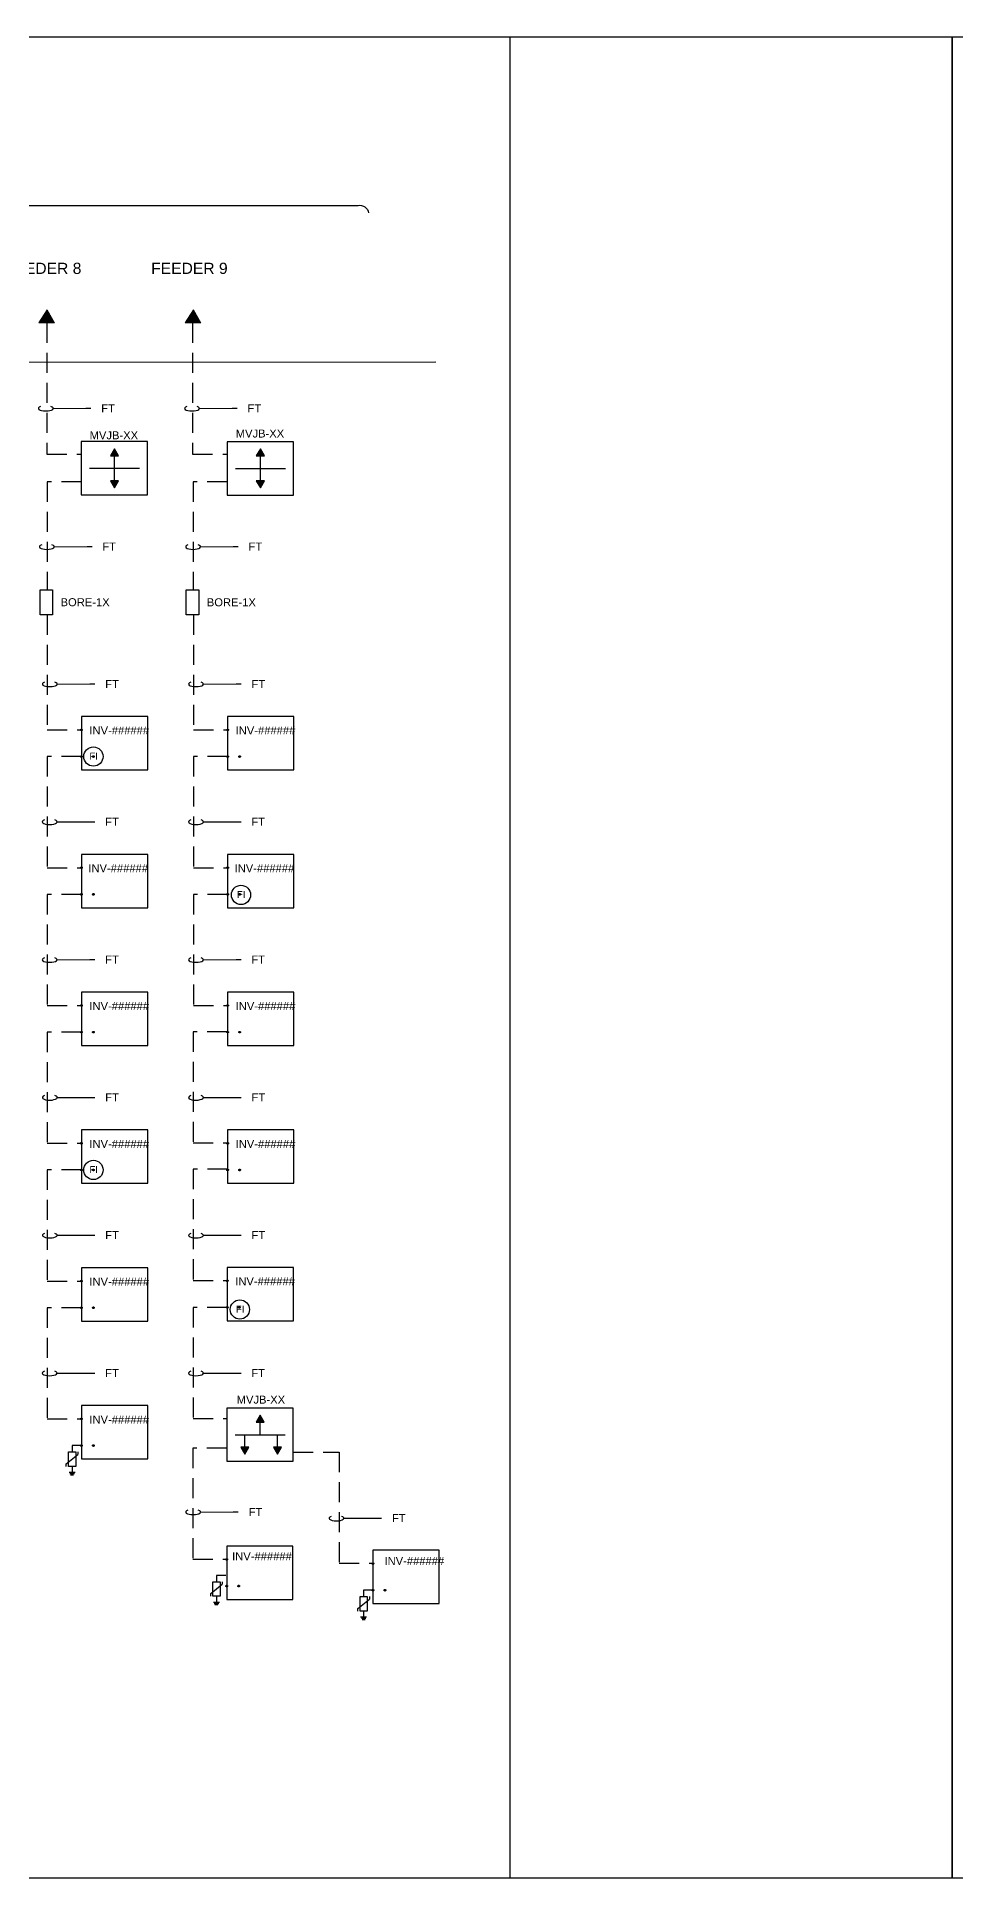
# Model space of a CAD drawing. Header units: feet. Extents: x -17.9 to 68.3, y -75.5 to 2.6.
# Drawn here: x 29.97 to 41.44, y -35.69 to -12.68 of the extents above; entities that cross this region are included whole.
import ezdxf
from ezdxf import colors
from ezdxf.entities.mleader import LeaderData, LeaderLine
from ezdxf.math import Vec2, Vec3

# ---------------------------------------------------------------- set-up
doc = ezdxf.new("R2010")
doc.units = ezdxf.units.FT
doc.header["$MEASUREMENT"] = 0
for name, pattern in [('DASHED2', [0.375, 0.25, -0.125]), ('HIDDEN', [0.375, 0.25, -0.125]), ('PHANTOM2', [1.25, 0.625, -0.125, 0.125, -0.125, 0.125, -0.125])]:
    doc.linetypes.add(name, pattern=pattern)
for name, color, linetype in [('E-1LIN', 4, 'Continuous'), ('E-1LIN-EQPM-ENCL', 7, 'PHANTOM2'), ('G-ANNO-TEXT', 1, 'Continuous'), ('G-ANNO-TEXT-BOUNDARY', 253, 'Continuous'), ('PV-MV-EQUIP', 162, 'Continuous'), ('PV-UG-MV-CABLE', 5, 'HIDDEN')]:
    doc.layers.add(name, color=color, linetype=linetype)
doc.layers.add('PV-PCS BOUNDARY', color=224, linetype='DASHED2', lineweight=0)
doc.styles.add('NEI-A', font='arial.ttf')

# ---------------------------------------------------------------- blocks, each defined once
blk = doc.blocks.new('*U45')
at = {"linetype": 'Continuous'}
blk.add_lwpolyline([(0.828, 0.167), (0, 0.167), (0, -0.5), (0.828, -0.5)], close=True, dxfattribs=at)
at = {"layer": 'Defpoints', "linetype": 'DASHED2'}
for centre in [(0, 0), (0, -0.333), (0.15, -0.333)]:
    blk.add_circle(centre, 0.01, dxfattribs=at)
blk = doc.blocks.new('FAULT INDICATOR')
at = {"layer": 'E-1LIN'}
blk.add_circle((0, 0), 0.141, dxfattribs=at)
at = {"layer": 'E-1LIN', "insert": (-0.058, 0.056), "char_height": 0.1, "attachment_point": 1, "style": 'NEI-A'}
blk.add_mtext_dynamic_manual_height_columns('FI', width=0.49016, gutter_width=0.547, heights=[0], dxfattribs=at)
blk = doc.blocks.new('A$Cc326a1cc')
for p, q in [((-0.486, 0.026), (-0.486, -0.024)), ((-0.466, 0.037), (-0.466, -0.037)), ((-0.444, 0.049), (-0.444, -0.049)), ((-0.346, 0), (-0.444, 0))]:
    blk.add_line(p, q)
for points in [[(-0.346, 0.096), (-0.304, 0.096)], [(-0.304, 0.096), (-0.147, -0.096)], [(0, 0), (-0.106, 0)], [(-0.106, -0.096), (-0.147, -0.096)]]:
    blk.add_lwpolyline(points)
blk.add_lwpolyline([(-0.106, 0.06), (-0.106, -0.06), (-0.346, -0.06), (-0.346, 0.06)], close=True)
blk = doc.blocks.new('*U51')
h = blk.add_hatch(color=256)
h.dxf.hatch_style = 1
h.paths.add_polyline_path([(0.299, 0.175), (0.262, 0.113), (0.335, 0.113)])
h = blk.add_hatch(color=256)
h.dxf.hatch_style = 1
h.paths.add_polyline_path([(0.299, -0.175), (0.335, -0.113), (0.262, -0.113)])
for points in [[(0.262, 0.113), (0.335, 0.113), (0.299, 0.175)], [(0.335, -0.113), (0.262, -0.113), (0.299, -0.175)]]:
    blk.add_lwpolyline(points, close=True)
for points in [[(0.074, 0), (0.524, 0)], [(0.299, -0.113), (0.299, 0.113)]]:
    blk.add_lwpolyline(points)
at = {"layer": 'PV-MV-EQUIP', "linetype": 'Continuous'}
blk.add_lwpolyline([(0, -0.24), (0.597, -0.24), (0.597, 0.24), (0, 0.24)], close=True, dxfattribs=at)
blk = doc.blocks.new('ARROW')
h = blk.add_hatch()
h.set_pattern_fill('ANSI31', color=256)
h.paths.add_polyline_path([(0, 0), (-0.074, -0.114), (0.066, -0.114)])
h = blk.add_hatch(color=256)
h.dxf.hatch_style = 1
h.paths.add_polyline_path([(0, 0), (-0.074, -0.114), (0.066, -0.114)])
blk.add_lwpolyline([(0, 0), (-0.074, -0.114), (0.066, -0.114), (0, 0)], close=True)
blk = doc.blocks.new('*U46')
at = {"linetype": 'Continuous'}
blk.add_lwpolyline([(0.828, 0.167), (0, 0.167), (0, -0.5), (0.828, -0.5)], close=True, dxfattribs=at)
at = {"layer": 'Defpoints', "linetype": 'DASHED2'}
for centre in [(0, 0), (0, -0.333), (0.15, -0.333)]:
    blk.add_circle(centre, 0.01, dxfattribs=at)
blk = doc.blocks.new('*U47')
at = {"linetype": 'Continuous'}
blk.add_lwpolyline([(0.828, 0.167), (0, 0.167), (0, -0.5), (0.828, -0.5)], close=True, dxfattribs=at)
at = {"layer": 'Defpoints', "linetype": 'DASHED2'}
for centre in [(0, 0), (0, -0.333), (0.15, -0.333)]:
    blk.add_circle(centre, 0.01, dxfattribs=at)
blk = doc.blocks.new('*U48')
at = {"linetype": 'Continuous'}
blk.add_lwpolyline([(0.828, 0.167), (0, 0.167), (0, -0.5), (0.828, -0.5)], close=True, dxfattribs=at)
at = {"layer": 'Defpoints', "linetype": 'DASHED2'}
for centre in [(0, 0), (0, -0.333), (0.15, -0.333)]:
    blk.add_circle(centre, 0.01, dxfattribs=at)
blk = doc.blocks.new('3 WAY MV JB')
h = blk.add_hatch(color=256)
h.dxf.hatch_style = 1
h.paths.add_polyline_path([(0.32, -0.07), (0.282, -0.137), (0.359, -0.137)])
h = blk.add_hatch(color=256)
h.dxf.hatch_style = 1
h.paths.add_polyline_path([(0.173, -0.445), (0.211, -0.378), (0.134, -0.378)])
h = blk.add_hatch(color=256)
h.dxf.hatch_style = 1
h.paths.add_polyline_path([(0.488, -0.445), (0.526, -0.378), (0.449, -0.378)])
for points in [[(0.282, -0.137), (0.359, -0.137), (0.32, -0.07)], [(0.211, -0.378), (0.134, -0.378), (0.173, -0.445)], [(0.526, -0.378), (0.449, -0.378), (0.488, -0.445)]]:
    blk.add_lwpolyline(points, close=True)
for points in [[(0.32, -0.258), (0.32, -0.137)], [(0.079, -0.258), (0.562, -0.258)], [(0.173, -0.378), (0.173, -0.258)], [(0.488, -0.378), (0.488, -0.258)]]:
    blk.add_lwpolyline(points)
at = {"layer": 'PV-MV-EQUIP', "linetype": 'Continuous'}
blk.add_lwpolyline([(0, -0.515), (0.641, -0.515), (0.641, 0), (0, 0)], close=True, dxfattribs=at)
blk = doc.blocks.new('Equipment Callout Arrowhead .75')
at = {"color": 0}
blk.add_ellipse((-0.25, 0), major_axis=(0.743, 0), ratio=0.350959, start_param=-0.80282, end_param=3.944413, dxfattribs=at)

msp = doc.modelspace()

# ---------------------------------------------------------------- linework, layer by layer
at = {"layer": 'Defpoints', "color": 5}
msp.add_line((35.875, -12.676), (35.875, -35.686), dxfattribs=at)
for points in [[(14.495, -12.676), (41.404, -12.676), (41.404, -35.686), (14.495, -35.686)], [(41.404, -12.676), (68.314, -12.676), (68.314, -35.686), (41.404, -35.686)]]:
    msp.add_lwpolyline(points, close=True, dxfattribs=at)
at = {"layer": 'E-1LIN'}
for points in [[(30.523, -30.28), (30.407, -30.28)], [(32.328, -31.903), (32.212, -31.903)], [(34.164, -32.089), (34.049, -32.089)]]:
    msp.add_lwpolyline(points, dxfattribs=at)
at = {"layer": 'G-ANNO-TEXT', "flags": 128}
msp.add_lwpolyline([(16.628, -14.876, -0.463783), (16.715, -14.783), (25.201, -14.783, 0.298343), (25.327, -14.69, 0.298343), (25.453, -14.783), (33.979, -14.783, -0.4246), (34.112, -14.876)], format="xyb", dxfattribs=at)
at = {"layer": 'G-ANNO-TEXT-BOUNDARY', "flags": 128}
msp.add_lwpolyline([(34.953, -16.741), (15.701, -16.749)], dxfattribs=at)
at = {"layer": 'PV-MV-EQUIP', "linetype": 'Continuous'}
for points in [[(30.163, -19.585), (30.163, -19.898), (30.006, -19.898), (30.006, -19.585)], [(31.99, -19.586), (31.99, -19.899), (31.833, -19.899), (31.833, -19.586)]]:
    msp.add_lwpolyline(points, close=True, dxfattribs=at)
at = {"layer": 'PV-UG-MV-CABLE'}
for points in [[(30.09, -16.248), (30.09, -17.891), (30.523, -17.891)], [(31.913, -16.249), (31.913, -17.892), (32.346, -17.892)], [(30.523, -18.235), (30.096, -18.235), (30.096, -19.585)], [(32.346, -18.235), (31.919, -18.235), (31.919, -19.586)], [(30.097, -19.898), (30.097, -21.337), (30.523, -21.337)], [(31.924, -19.899), (31.924, -21.337), (32.35, -21.337)], [(30.523, -21.67), (30.096, -21.67), (30.096, -23.059), (30.523, -23.059)], [(32.35, -21.67), (31.923, -21.67), (31.923, -23.059), (32.35, -23.059)], [(30.523, -23.392), (30.096, -23.392), (30.096, -24.781), (30.523, -24.781)], [(32.35, -23.392), (31.923, -23.392), (31.923, -24.781), (32.35, -24.781)], [(30.523, -25.114), (30.096, -25.114), (30.096, -26.503), (30.523, -26.503)], [(32.345, -25.11), (31.918, -25.11), (31.918, -26.499), (32.345, -26.499)], [(30.523, -26.836), (30.096, -26.836), (30.096, -28.225), (30.523, -28.225)], [(32.348, -26.828), (31.921, -26.828), (31.921, -28.217), (32.348, -28.217)], [(30.523, -28.558), (30.096, -28.558), (30.096, -29.947), (30.523, -29.947)], [(32.345, -28.554), (31.918, -28.554), (31.918, -29.943), (32.345, -29.943)], [(32.342, -30.311), (31.915, -30.311), (31.915, -31.7), (32.342, -31.7)], [(33.17, -30.363), (33.743, -30.363), (33.743, -31.752), (34.17, -31.752)]]:
    msp.add_lwpolyline(points, dxfattribs=at)

# ---------------------------------------------------------------- block references
for name, p, xscale, yscale, zscale in [('*U51', (30.522, -18.068), 1.387623779437333, 1.387623779437333, 1.387623779437333), ('*U51', (32.345, -18.069), 1.387623779437333, 1.387623779437333, 1.387623779437333), ('FAULT INDICATOR', (30.673, -21.67), 0.8542186844683534, 0.8542186844683534, 0.8542186844683534), ('FAULT INDICATOR', (32.517, -23.399), 0.8542186844683534, 0.8542186844683534, 0.8542186844683534), ('FAULT INDICATOR', (30.673, -26.836), 0.8542186844683534, 0.8542186844683534, 0.8542186844683534), ('FAULT INDICATOR', (32.503, -28.58), 0.8542186844683534, 0.8542186844683534, 0.8542186844683534), ('3 WAY MV JB', (32.342, -29.811), 1.29288198113958, 1.29288198113958, 1.29288198113958)]:
    msp.add_blockref(name, p, dxfattribs=dict(xscale=xscale, yscale=yscale, zscale=zscale))
at = {"layer": 'E-1LIN', "xscale": 0.7534336403886895, "yscale": 0.7534336403886895, "zscale": 0.7534336403886895, "rotation": 90}
for p in [(30.407, -30.28), (32.211, -31.902), (34.049, -32.088)]:
    msp.add_blockref('A$Cc326a1cc', p, dxfattribs=at)
at = {"layer": 'E-1LIN-EQPM-ENCL'}
for name, p in [('*U45', (30.523, -21.337)), ('*U45', (32.35, -21.337)), ('*U45', (30.523, -23.059)), ('*U45', (32.35, -23.059)), ('*U45', (30.523, -24.781)), ('*U45', (32.35, -24.781)), ('*U45', (30.523, -26.503)), ('*U45', (32.35, -26.503)), ('*U45', (30.523, -28.225)), ('*U46', (32.345, -28.221)), ('*U45', (30.523, -29.947)), ('*U47', (32.338, -31.703)), ('*U48', (34.165, -31.755))]:
    msp.add_blockref(name, p, dxfattribs=at)
at = {"layer": 'PV-PCS BOUNDARY', "xscale": 1.39854621569094, "yscale": 1.39854621569094, "zscale": 1.39854621569094}
for p in [(30.096, -16.089), (31.923, -16.089)]:
    msp.add_blockref('ARROW', p, dxfattribs=at)

# ---------------------------------------------------------------- texts
at = {"layer": 'G-ANNO-TEXT', "style": 'NEI-A'}
for s, width, gutter_width, heights, insert, char_height, attachment_point in [('FEEDER 8', 1.28003, 0.765, [0], (30.523, -15.57), 0.1399, 6), ('FEEDER 9', 1.23123, 0.765, [0], (32.35, -15.57), 0.1399, 6), ('MVJB-XX', 0.64995, 0.587, [0], (30.626, -17.656), 0.1, 4), ('MVJB-XX', 0.64995, 0.587, [0], (32.451, -17.634), 0.1, 4), ('BORE-1X', 0.64995, 0.587, [0], (30.263, -19.742), 0.1, 4), ('BORE-1X', 0.64995, 0.587, [0], (32.09, -19.743), 0.1, 4), ('INV-######', 0.4444, 0.467, [0.145], (30.623, -21.344), 0.1, 4), ('INV-######', 0.4444, 0.467, [0.145], (32.45, -21.344), 0.1, 4), ('INV-######', 0.4444, 0.467, [0.145], (30.61, -23.065), 0.1, 4), ('INV-######', 0.4444, 0.467, [0.145], (32.437, -23.065), 0.1, 4), ('INV-######', 0.4444, 0.467, [0.145], (30.623, -24.788), 0.1, 4), ('INV-######', 0.4444, 0.467, [0.145], (32.45, -24.788), 0.1, 4), ('INV-######', 0.4444, 0.467, [0.145], (30.623, -26.51), 0.1, 4), ('INV-######', 0.4444, 0.467, [0.145], (32.45, -26.51), 0.1, 4), ('INV-######', 0.4444, 0.467, [0.145], (30.623, -28.232), 0.1, 4), ('INV-######', 0.4444, 0.467, [0.145], (32.445, -28.228), 0.1, 4), ('MVJB-XX', 0.64995, 0.587, [0], (32.463, -29.707), 0.1, 4), ('INV-######', 0.4444, 0.467, [0.145], (30.623, -29.955), 0.1, 4), ('INV-######', 0.4444, 0.467, [0.145], (32.406, -31.665), 0.1, 4), ('INV-######', 0.4444, 0.467, [0.145], (34.31, -31.722), 0.1, 4)]:
    msp.add_mtext_dynamic_manual_height_columns(s, width=width, gutter_width=gutter_width, heights=heights, dxfattribs=dict(at, insert=insert, char_height=char_height, attachment_point=attachment_point))

# ---------------------------------------------------------------- leaders
at = {"layer": 'G-ANNO-TEXT'}
ml = msp.add_multileader_mtext('Standard', dxfattribs=at)
ml.set_content(' FT', color=256, style='NEI-A')
ml.set_leader_properties()
ml.set_arrow_properties(name='Equipment Callout Arrowhead .75')
ml.build(insert=Vec2(0, 0))
ml.multileader.update_dxf_attribs({"dogleg_length": 0.0625, "arrow_head_size": 0.125})
ctx = ml.context
ctx.base_point, ctx.char_height, ctx.arrow_head_size, ctx.landing_gap_size, ctx.plane_origin = Vec3(30.642, -17.318), 0.1, 0.125, 0.09, Vec3(30.044, -18.617)
notes = []
notes.append((ctx, [(0, (1, 1, 0), (30.58, -17.318), (1, 0), 0.0625, [(0, [(30.047, -17.319)], 0, [])])]))
ctx.mtext.insert, ctx.mtext.width, ctx.mtext.flow_direction = Vec3(30.732, -17.268), 1, 5
ml = msp.add_multileader_mtext('Standard', dxfattribs=at)
ml.set_content(' FT', color=256, style='NEI-A')
ml.set_leader_properties()
ml.set_arrow_properties(name='Equipment Callout Arrowhead .75')
ml.build(insert=Vec2(0, 0))
ml.multileader.update_dxf_attribs({"dogleg_length": 0.0625, "arrow_head_size": 0.125})
ctx = ml.context
ctx.base_point, ctx.char_height, ctx.arrow_head_size, ctx.landing_gap_size, ctx.plane_origin = Vec3(32.469, -17.318), 0.1, 0.125, 0.09, Vec3(31.871, -18.617)
notes.append((ctx, [(0, (1, 1, 0), (32.407, -17.318), (1, 0), 0.0625, [(0, [(31.874, -17.319)], 0, [])])]))
ctx.mtext.insert, ctx.mtext.width, ctx.mtext.flow_direction = Vec3(32.559, -17.268), 1, 5
ml = msp.add_multileader_mtext('Standard', dxfattribs=at)
ml.set_content(' FT', color=256, style='NEI-A')
ml.set_leader_properties()
ml.set_arrow_properties(name='Equipment Callout Arrowhead .75')
ml.build(insert=Vec2(0, 0))
ml.multileader.update_dxf_attribs({"dogleg_length": 0.0625, "arrow_head_size": 0.125})
ctx = ml.context
ctx.base_point, ctx.char_height, ctx.arrow_head_size, ctx.landing_gap_size, ctx.plane_origin = Vec3(30.655, -19.046), 0.1, 0.125, 0.09, Vec3(30.056, -20.345)
notes.append((ctx, [(0, (1, 1, 0), (30.593, -19.046), (1, 0), 0.0625, [(0, [(30.06, -19.048)], 0, [])])]))
ctx.mtext.insert, ctx.mtext.width, ctx.mtext.flow_direction = Vec3(30.745, -18.996), 1, 5
ml = msp.add_multileader_mtext('Standard', dxfattribs=at)
ml.set_content(' FT', color=256, style='NEI-A')
ml.set_leader_properties()
ml.set_arrow_properties(name='Equipment Callout Arrowhead .75')
ml.build(insert=Vec2(0, 0))
ml.multileader.update_dxf_attribs({"dogleg_length": 0.0625, "arrow_head_size": 0.125})
ctx = ml.context
ctx.base_point, ctx.char_height, ctx.arrow_head_size, ctx.landing_gap_size, ctx.plane_origin = Vec3(32.482, -19.046), 0.1, 0.125, 0.09, Vec3(31.884, -20.345)
notes.append((ctx, [(0, (1, 1, 0), (32.42, -19.046), (1, 0), 0.0625, [(0, [(31.887, -19.048)], 0, [])])]))
ctx.mtext.insert, ctx.mtext.width, ctx.mtext.flow_direction = Vec3(32.572, -18.996), 1, 5
ml = msp.add_multileader_mtext('Standard', dxfattribs=at)
ml.set_content(' FT', color=256, style='NEI-A')
ml.set_leader_properties()
ml.set_arrow_properties(name='Equipment Callout Arrowhead .75')
ml.build(insert=Vec2(0, 0))
ml.multileader.update_dxf_attribs({"dogleg_length": 0.0625, "arrow_head_size": 0.125})
ctx = ml.context
ctx.base_point, ctx.char_height, ctx.arrow_head_size, ctx.landing_gap_size, ctx.plane_origin = Vec3(30.692, -20.763), 0.1, 0.125, 0.09, Vec3(30.093, -22.062)
notes.append((ctx, [(0, (1, 1, 0), (30.63, -20.763), (1, 0), 0.0625, [(0, [(30.097, -20.764)], 0, [])])]))
ctx.mtext.insert, ctx.mtext.width, ctx.mtext.flow_direction = Vec3(30.782, -20.713), 1, 5
ml = msp.add_multileader_mtext('Standard', dxfattribs=at)
ml.set_content(' FT', color=256, style='NEI-A')
ml.set_leader_properties()
ml.set_arrow_properties(name='Equipment Callout Arrowhead .75')
ml.build(insert=Vec2(0, 0))
ml.multileader.update_dxf_attribs({"dogleg_length": 0.0625, "arrow_head_size": 0.125})
ctx = ml.context
ctx.base_point, ctx.char_height, ctx.arrow_head_size, ctx.landing_gap_size, ctx.plane_origin = Vec3(32.519, -20.763), 0.1, 0.125, 0.09, Vec3(31.92, -22.062)
notes.append((ctx, [(0, (1, 1, 0), (32.457, -20.763), (1, 0), 0.0625, [(0, [(31.924, -20.764)], 0, [])])]))
ctx.mtext.insert, ctx.mtext.width, ctx.mtext.flow_direction = Vec3(32.609, -20.713), 1, 5
ml = msp.add_multileader_mtext('Standard', dxfattribs=at)
ml.set_content(' FT', color=256, style='NEI-A')
ml.set_leader_properties()
ml.set_arrow_properties(name='Equipment Callout Arrowhead .75')
ml.build(insert=Vec2(0, 0))
ml.multileader.update_dxf_attribs({"dogleg_length": 0.0625, "arrow_head_size": 0.125})
ctx = ml.context
ctx.base_point, ctx.char_height, ctx.arrow_head_size, ctx.landing_gap_size, ctx.plane_origin = Vec3(30.691, -22.485), 0.1, 0.125, 0.09, Vec3(30.092, -23.784)
notes.append((ctx, [(0, (1, 1, 0), (30.629, -22.485), (1, 0), 0.0625, [(0, [(30.096, -22.486)], 0, [])])]))
ctx.mtext.insert, ctx.mtext.width, ctx.mtext.flow_direction = Vec3(30.781, -22.435), 1, 5
ml = msp.add_multileader_mtext('Standard', dxfattribs=at)
ml.set_content(' FT', color=256, style='NEI-A')
ml.set_leader_properties()
ml.set_arrow_properties(name='Equipment Callout Arrowhead .75')
ml.build(insert=Vec2(0, 0))
ml.multileader.update_dxf_attribs({"dogleg_length": 0.0625, "arrow_head_size": 0.125})
ctx = ml.context
ctx.base_point, ctx.char_height, ctx.arrow_head_size, ctx.landing_gap_size, ctx.plane_origin = Vec3(32.518, -22.485), 0.1, 0.125, 0.09, Vec3(31.92, -23.784)
notes.append((ctx, [(0, (1, 1, 0), (32.456, -22.485), (1, 0), 0.0625, [(0, [(31.923, -22.486)], 0, [])])]))
ctx.mtext.insert, ctx.mtext.width, ctx.mtext.flow_direction = Vec3(32.608, -22.435), 1, 5
ml = msp.add_multileader_mtext('Standard', dxfattribs=at)
ml.set_content(' FT', color=256, style='NEI-A')
ml.set_leader_properties()
ml.set_arrow_properties(name='Equipment Callout Arrowhead .75')
ml.build(insert=Vec2(0, 0))
ml.multileader.update_dxf_attribs({"dogleg_length": 0.0625, "arrow_head_size": 0.125})
ctx = ml.context
ctx.base_point, ctx.char_height, ctx.arrow_head_size, ctx.landing_gap_size, ctx.plane_origin = Vec3(30.691, -24.207), 0.1, 0.125, 0.09, Vec3(30.092, -25.506)
notes.append((ctx, [(0, (1, 1, 0), (30.629, -24.207), (1, 0), 0.0625, [(0, [(30.096, -24.209)], 0, [])])]))
ctx.mtext.insert, ctx.mtext.width, ctx.mtext.flow_direction = Vec3(30.781, -24.157), 1, 5
ml = msp.add_multileader_mtext('Standard', dxfattribs=at)
ml.set_content(' FT', color=256, style='NEI-A')
ml.set_leader_properties()
ml.set_arrow_properties(name='Equipment Callout Arrowhead .75')
ml.build(insert=Vec2(0, 0))
ml.multileader.update_dxf_attribs({"dogleg_length": 0.0625, "arrow_head_size": 0.125})
ctx = ml.context
ctx.base_point, ctx.char_height, ctx.arrow_head_size, ctx.landing_gap_size, ctx.plane_origin = Vec3(32.518, -24.207), 0.1, 0.125, 0.09, Vec3(31.92, -25.506)
notes.append((ctx, [(0, (1, 1, 0), (32.456, -24.207), (1, 0), 0.0625, [(0, [(31.923, -24.209)], 0, [])])]))
ctx.mtext.insert, ctx.mtext.width, ctx.mtext.flow_direction = Vec3(32.608, -24.157), 1, 5
ml = msp.add_multileader_mtext('Standard', dxfattribs=at)
ml.set_content(' FT', color=256, style='NEI-A')
ml.set_leader_properties()
ml.set_arrow_properties(name='Equipment Callout Arrowhead .75')
ml.build(insert=Vec2(0, 0))
ml.multileader.update_dxf_attribs({"dogleg_length": 0.0625, "arrow_head_size": 0.125})
ctx = ml.context
ctx.base_point, ctx.char_height, ctx.arrow_head_size, ctx.landing_gap_size, ctx.plane_origin = Vec3(30.692, -25.929), 0.1, 0.125, 0.09, Vec3(30.093, -27.228)
notes.append((ctx, [(0, (1, 1, 0), (30.63, -25.929), (1, 0), 0.0625, [(0, [(30.097, -25.931)], 0, [])])]))
ctx.mtext.insert, ctx.mtext.width, ctx.mtext.flow_direction = Vec3(30.782, -25.879), 1, 5
ml = msp.add_multileader_mtext('Standard', dxfattribs=at)
ml.set_content(' FT', color=256, style='NEI-A')
ml.set_leader_properties()
ml.set_arrow_properties(name='Equipment Callout Arrowhead .75')
ml.build(insert=Vec2(0, 0))
ml.multileader.update_dxf_attribs({"dogleg_length": 0.0625, "arrow_head_size": 0.125})
ctx = ml.context
ctx.base_point, ctx.char_height, ctx.arrow_head_size, ctx.landing_gap_size, ctx.plane_origin = Vec3(32.519, -25.929), 0.1, 0.125, 0.09, Vec3(31.92, -27.228)
notes.append((ctx, [(0, (1, 1, 0), (32.457, -25.929), (1, 0), 0.0625, [(0, [(31.924, -25.931)], 0, [])])]))
ctx.mtext.insert, ctx.mtext.width, ctx.mtext.flow_direction = Vec3(32.609, -25.879), 1, 5
ml = msp.add_multileader_mtext('Standard', dxfattribs=at)
ml.set_content(' FT', color=256, style='NEI-A')
ml.set_leader_properties()
ml.set_arrow_properties(name='Equipment Callout Arrowhead .75')
ml.build(insert=Vec2(0, 0))
ml.multileader.update_dxf_attribs({"dogleg_length": 0.0625, "arrow_head_size": 0.125})
ctx = ml.context
ctx.base_point, ctx.char_height, ctx.arrow_head_size, ctx.landing_gap_size, ctx.plane_origin = Vec3(30.692, -27.651), 0.1, 0.125, 0.09, Vec3(30.093, -28.951)
notes.append((ctx, [(0, (1, 1, 0), (30.63, -27.651), (1, 0), 0.0625, [(0, [(30.097, -27.653)], 0, [])])]))
ctx.mtext.insert, ctx.mtext.width, ctx.mtext.flow_direction = Vec3(30.782, -27.601), 1, 5
ml = msp.add_multileader_mtext('Standard', dxfattribs=at)
ml.set_content(' FT', color=256, style='NEI-A')
ml.set_leader_properties()
ml.set_arrow_properties(name='Equipment Callout Arrowhead .75')
ml.build(insert=Vec2(0, 0))
ml.multileader.update_dxf_attribs({"dogleg_length": 0.0625, "arrow_head_size": 0.125})
ctx = ml.context
ctx.base_point, ctx.char_height, ctx.arrow_head_size, ctx.landing_gap_size, ctx.plane_origin = Vec3(32.519, -27.651), 0.1, 0.125, 0.09, Vec3(31.92, -28.951)
notes.append((ctx, [(0, (1, 1, 0), (32.457, -27.651), (1, 0), 0.0625, [(0, [(31.924, -27.653)], 0, [])])]))
ctx.mtext.insert, ctx.mtext.width, ctx.mtext.flow_direction = Vec3(32.609, -27.601), 1, 5
ml = msp.add_multileader_mtext('Standard', dxfattribs=at)
ml.set_content(' FT', color=256, style='NEI-A')
ml.set_leader_properties()
ml.set_arrow_properties(name='Equipment Callout Arrowhead .75')
ml.build(insert=Vec2(0, 0))
ml.multileader.update_dxf_attribs({"dogleg_length": 0.0625, "arrow_head_size": 0.125})
ctx = ml.context
ctx.base_point, ctx.char_height, ctx.arrow_head_size, ctx.landing_gap_size, ctx.plane_origin = Vec3(30.691, -29.374), 0.1, 0.125, 0.09, Vec3(30.092, -30.673)
notes.append((ctx, [(0, (1, 1, 0), (30.629, -29.374), (1, 0), 0.0625, [(0, [(30.096, -29.375)], 0, [])])]))
ctx.mtext.insert, ctx.mtext.width, ctx.mtext.flow_direction = Vec3(30.781, -29.324), 1, 5
ml = msp.add_multileader_mtext('Standard', dxfattribs=at)
ml.set_content(' FT', color=256, style='NEI-A')
ml.set_leader_properties()
ml.set_arrow_properties(name='Equipment Callout Arrowhead .75')
ml.build(insert=Vec2(0, 0))
ml.multileader.update_dxf_attribs({"dogleg_length": 0.0625, "arrow_head_size": 0.125})
ctx = ml.context
ctx.base_point, ctx.char_height, ctx.arrow_head_size, ctx.landing_gap_size, ctx.plane_origin = Vec3(32.518, -29.374), 0.1, 0.125, 0.09, Vec3(31.92, -30.673)
notes.append((ctx, [(0, (1, 1, 0), (32.456, -29.374), (1, 0), 0.0625, [(0, [(31.923, -29.375)], 0, [])])]))
ctx.mtext.insert, ctx.mtext.width, ctx.mtext.flow_direction = Vec3(32.608, -29.324), 1, 5
ml = msp.add_multileader_mtext('Standard', dxfattribs=at)
ml.set_content(' FT', color=256, style='NEI-A')
ml.set_leader_properties()
ml.set_arrow_properties(name='Equipment Callout Arrowhead .75')
ml.build(insert=Vec2(0, 0))
ml.multileader.update_dxf_attribs({"dogleg_length": 0.0625, "arrow_head_size": 0.125})
ctx = ml.context
ctx.base_point, ctx.char_height, ctx.arrow_head_size, ctx.landing_gap_size, ctx.plane_origin = Vec3(32.483, -31.11), 0.1, 0.125, 0.09, Vec3(31.885, -32.409)
notes.append((ctx, [(0, (1, 1, 0), (32.421, -31.11), (1, 0), 0.0625, [(0, [(31.888, -31.111)], 0, [])])]))
ctx.mtext.insert, ctx.mtext.width, ctx.mtext.flow_direction = Vec3(32.573, -31.06), 1, 5
ml = msp.add_multileader_mtext('Standard', dxfattribs=at)
ml.set_content(' FT', color=256, style='NEI-A')
ml.set_leader_properties()
ml.set_arrow_properties(name='Equipment Callout Arrowhead .75')
ml.build(insert=Vec2(0, 0))
ml.multileader.update_dxf_attribs({"dogleg_length": 0.0625, "arrow_head_size": 0.125})
ctx = ml.context
ctx.base_point, ctx.char_height, ctx.arrow_head_size, ctx.landing_gap_size, ctx.plane_origin = Vec3(34.274, -31.187), 0.1, 0.125, 0.09, Vec3(33.675, -32.486)
notes.append((ctx, [(0, (1, 1, 0), (34.211, -31.187), (1, 0), 0.0625, [(0, [(33.678, -31.189)], 0, [])])]))
ctx.mtext.insert, ctx.mtext.width, ctx.mtext.flow_direction = Vec3(34.364, -31.137), 1, 5
for ctx, leaders in notes:
    for number, flags, end, landing, length, lines in leaders:
        leader = LeaderData()
        leader.index, (leader.has_last_leader_line, leader.has_dogleg_vector, leader.attachment_direction) = number, flags
        leader.last_leader_point, leader.dogleg_vector, leader.dogleg_length = Vec3(end), Vec3(landing), length
        for number, points, colour, breaks in lines:
            line = LeaderLine()
            line.index, line.vertices, line.color, line.breaks = number, Vec3.list(points), colors.encode_raw_color(colour), breaks
            leader.lines.append(line)
        ctx.leaders.append(leader)

doc.saveas('drawing.dxf')
